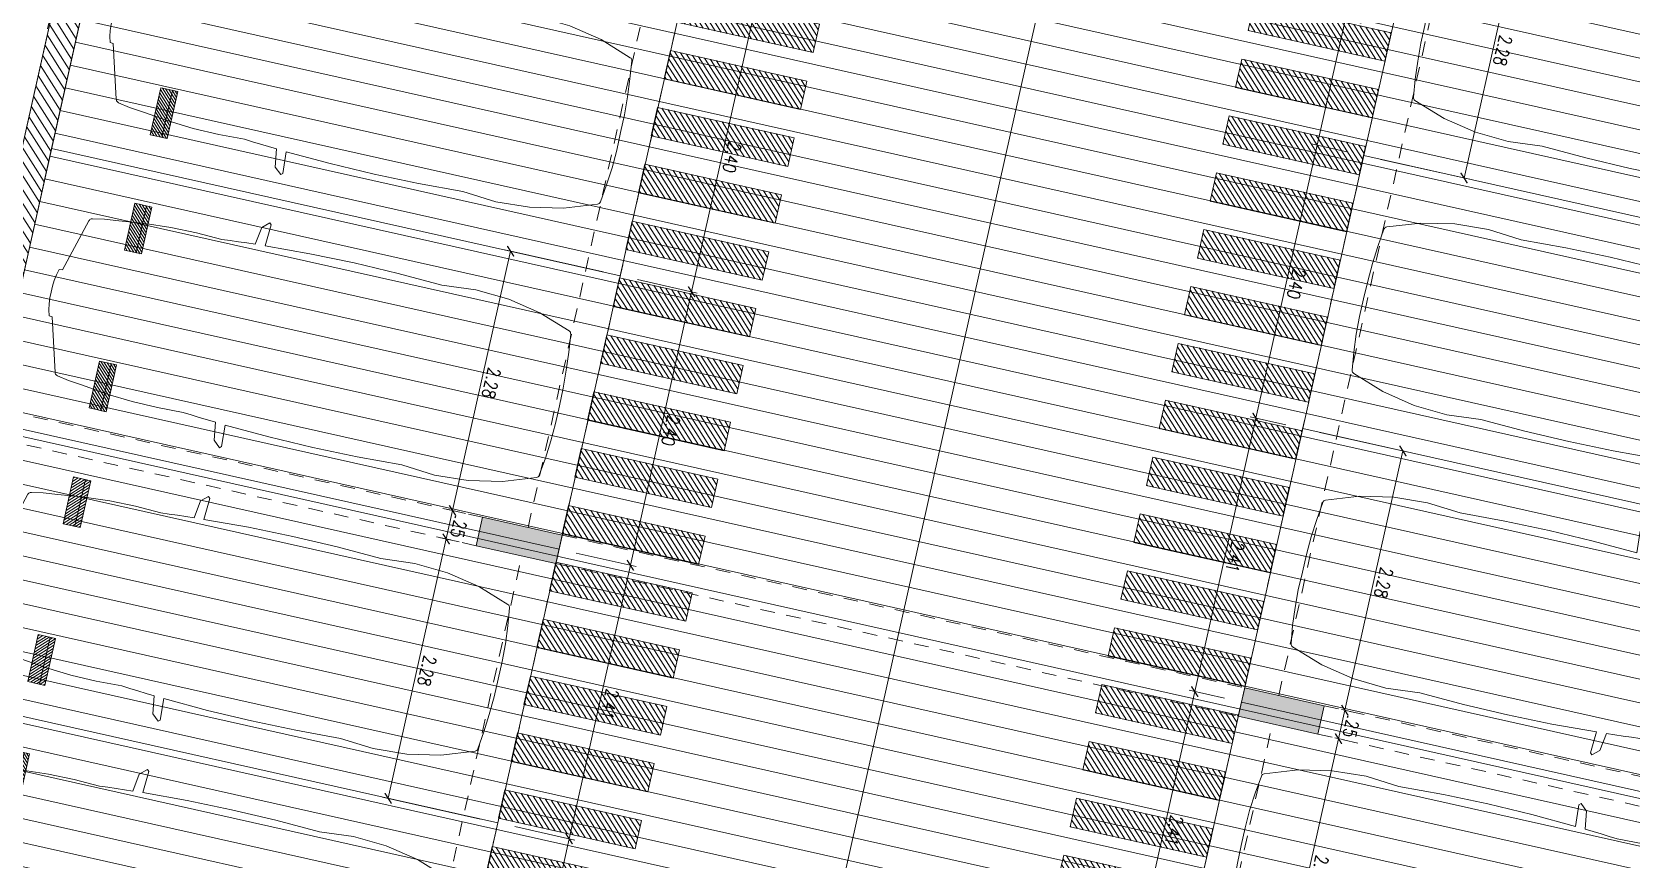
# Model space of a CAD drawing. Header units: millimetres. Extents: x 2471 to 2909, y 1327 to 1568.
# Drawn here: x 2604.13 to 2617.85, y 1494.86 to 1501.96 of the extents above; entities that cross this region are included whole.
import ezdxf
from ezdxf.xclip import XClip

# ---------------------------------------------------------------- set-up
doc = ezdxf.new("R2010")
doc.units = ezdxf.units.MM
doc.header["$XCLIPFRAME"] = 2
doc.set_wipeout_variables(frame=1)
doc.linetypes.add('ACAD_ISO07W100', pattern=[3, 0, -3])
doc.linetypes.add('HIDDEN2', pattern=[0.1875, 0.125, -0.0625])
doc.layers.get('0').update_dxf_attribs({"color": 251, "lineweight": 9})
doc.layers.get('DEFPOINTS').update_dxf_attribs({"color": 251, "lineweight": 9})
for name, color, linetype, lineweight in [('A-EST PLACAS', 251, 'Continuous', 13), ('A-ESTRUCTURA-HATCH', 251, 'Continuous', 13), ('A-ESTRUCTURA-MUROS', 251, 'Continuous', 13), ('A-ESTRUCTURA-VIGAS', 251, 'HIDDEN2', 13), ('A-HATCH', 251, 'Continuous', 13), ('A-LINEAS', 251, 'Continuous', 13), ('A-MOBILIARIO', 251, 'Continuous', 13), ('A-MUROS', 251, 'Continuous', 13), ('CIRCULACION PEATONAL', 251, 'Continuous', 13), ('Cotas', 251, 'Continuous', 13)]:
    doc.layers.add(name, color=color, linetype=linetype, lineweight=lineweight)
doc.styles.add('ROMANS', font='romans.shx', dxfattribs={"width": 0.8})
doc.dimstyles.new('COTA-75-I', dxfattribs={"dimtxt": 0.11, "dimasz": 0.075, "dimexe": 0.05, "dimexo": 0.15, "dimgap": 0.03, "dimtad": 1, "dimzin": 4, "dimdsep": 46, "dimtxsty": 'ROMANS', "dimblk": 'ARCHTICK', "dimcen": 0.09, "dimclrd": 7, "dimclre": 7, "dimclrt": 2, "dimadec": 0, "dimazin": 0, "dimtfac": 1.2, "dimtix": 1, "dimtmove": 2, "dimatfit": 3, "dimfxl": 0.05, "dimtolj": 1, "dimtzin": 4, "dimarcsym": 0})
pattern_1 = [(135, (197.28794, 7.665617), (-0.0141421356, -0.0141421356), [])]
pattern_2 = [(135, (197.29044, 7.665617), (-0.0141421356, -0.0141421356), [])]

# ---------------------------------------------------------------- blocks, each defined once
blk = doc.blocks.new('EST P2')
at = {"layer": 'A-ESTRUCTURA-HATCH'}
h = blk.add_hatch(dxfattribs=at)
h.set_pattern_fill('ANSI31', color=256, scale=0.02)
h.set_pattern_definition([(45, (-226392.07709, -8188163.05961), (-0.04490128060535, 0.04490128060535), [])])
h.paths.add_polyline_path([(-3.61, 5.05), (-3.61, 4.85), (-44.785, 4.85), (-44.785, -0.15), (-46.99, -0.15), (-46.99, -11.15), (-3.61, -11.15), (-3.61, -11.4), (-47.24, -11.4), (-47.24, 0.15), (-45.035, 0.15), (-45.035, 5.05)])
h.paths.add_polyline_path([(5.876, 4.85), (5.876, 5.05), (35.53, 5.05), (35.53, 4.85)])
h.paths.add_polyline_path([(35.58, -11.15), (71.88, -11.15), (71.88, -11.4), (35.58, -11.4)])
h.paths.add_polyline_path([(-3.56, -11.15), (35.53, -11.15), (35.53, -11.4), (-3.56, -11.4)])
edge = h.paths.add_edge_path()
edge.add_arc((63.301, -0.15), 9.7, 360, 540)
edge.add_line((53.601, -0.15), (53.801, -0.15))
edge.add_arc((63.301, -0.15), 9.5, 0, 180, ccw=False)
edge.add_line((72.801, -0.15), (73.001, -0.15))
h.paths.add_polyline_path([(47.915, 5.05), (35.58, 5.05), (35.58, 4.85), (47.915, 4.85)])
edge = h.paths.add_edge_path()
edge.add_arc((63.301, -0.15), 3.3, 0.0011, 49.9945)
edge.add_line((65.422, 2.378), (65.422, -0.15))
edge.add_line((65.422, -0.15), (65.272, -0.15))
edge.add_line((65.272, -0.15), (65.272, 2.496))
edge.add_arc((63.301, -0.15), 3.3, 53.3155, 179.9999)
edge.add_line((60.001, -0.15), (59.801, -0.15))
edge.add_arc((63.301, -0.15), 3.5, 0.001, 179.9999, ccw=False)
edge.add_line((66.801, -0.15), (66.601, -0.15))
edge.add_line((66.601, -0.15), (66.601, -0.15))
h.paths.add_polyline_path([(51.865, 4.85), (53.376, 4.85), (53.376, 5.05), (51.865, 5.05)])
h = blk.add_hatch(color=256, dxfattribs=at)
h.dxf.hatch_style = 1
h.paths.add_polyline_path([(1.925, -0.151), (-0.175, -0.151), (-0.175, 4.85), (-3.56, 4.85), (-3.56, 5.05), (3.775, 5.05), (3.775, 3.2), (3.625, 3.2), (3.625, 4.85), (-0.025, 4.85), (-0.025, 2.2), (3.775, 2.2), (3.775, 2.05), (-0.025, 2.05), (-0.025, 0), (1.925, 0)])
h.paths.add_polyline_path([(51.865, 5.05), (47.915, 5.05), (47.915, -0.15), (50.25, -0.15), (50.25, 0), (48.065, 0), (48.065, 2.05), (50.015, 2.05), (50.015, 2.2), (48.065, 2.2), (48.065, 4.85), (51.715, 4.85), (51.715, 1.9), (51.865, 1.9)])
h.paths.add_polyline_path([(71.63, -6.15), (71.88, -6.15), (71.88, -6.85), (71.63, -6.85)])
h.paths.add_polyline_path([(64.42, -6.15), (64.67, -6.15), (64.67, -6.85), (64.42, -6.85)])
h.paths.add_polyline_path([(57.21, -6.15), (57.46, -6.15), (57.46, -6.85), (57.21, -6.85)])
h.paths.add_polyline_path([(50, -6.15), (50.25, -6.15), (50.25, -6.85), (50, -6.85)])
h.paths.add_polyline_path([(42.79, -6.15), (43.04, -6.15), (43.04, -6.85), (42.79, -6.85)])
h.paths.add_polyline_path([(42.79, 0.55), (43.04, 0.55), (43.04, -0.15), (42.79, -0.15)])
h.paths.add_polyline_path([(35.58, -6.15), (35.83, -6.15), (35.83, -6.85), (35.58, -6.85)])
h.paths.add_polyline_path([(35.58, 0.55), (35.83, 0.55), (35.83, -0.15), (35.58, -0.15)])
h.paths.add_polyline_path([(35.28, -6.15), (35.53, -6.15), (35.53, -6.85), (35.28, -6.85)])
h.paths.add_polyline_path([(35.28, 0.55), (35.53, 0.55), (35.53, -0.15), (35.28, -0.15)])
h.paths.add_polyline_path([(30.28, -6.15), (30.53, -6.15), (30.53, -6.85), (30.28, -6.85)])
h.paths.add_polyline_path([(30.28, 0.55), (30.53, 0.55), (30.53, -0.15), (30.28, -0.15)])
h.paths.add_polyline_path([(23.07, -6.15), (23.32, -6.15), (23.32, -6.85), (23.07, -6.85)])
h.paths.add_polyline_path([(23.07, 0.55), (23.32, 0.55), (23.32, -0.15), (23.07, -0.15)])
h.paths.add_polyline_path([(18.07, -6.15), (18.32, -6.15), (18.32, -6.85), (18.07, -6.85)])
h.paths.add_polyline_path([(18.07, 0.55), (18.32, 0.55), (18.32, -0.15), (18.07, -0.15)])
h.paths.add_polyline_path([(10.86, -6.15), (11.11, -6.15), (11.11, -6.85), (10.86, -6.85)])
h.paths.add_polyline_path([(10.86, 0.55), (11.11, 0.55), (11.11, -0.15), (10.86, -0.15)])
h.paths.add_polyline_path([(3.65, -6.15), (3.9, -6.15), (3.9, -6.85), (3.65, -6.85)])
h.paths.add_polyline_path([(3.626, 0.55), (3.9, 0.55), (3.9, -0.15), (3.626, -0.15)])
h.paths.add_polyline_path([(-3.56, -6.15), (-3.31, -6.15), (-3.31, -6.85), (-3.56, -6.85)])
h.paths.add_polyline_path([(-3.56, 0.55), (-3.31, 0.55), (-3.31, -0.15), (-3.56, -0.15)])
h.paths.add_polyline_path([(-3.86, -6.15), (-3.61, -6.15), (-3.61, -6.85), (-3.86, -6.85)])
h.paths.add_polyline_path([(-3.86, 0.55), (-3.61, 0.55), (-3.61, -0.15), (-3.86, -0.15)])
h.paths.add_polyline_path([(-11.07, -6.15), (-10.82, -6.15), (-10.82, -6.85), (-11.07, -6.85)])
h.paths.add_polyline_path([(-11.07, 0.55), (-10.82, 0.55), (-10.82, -0.15), (-11.07, -0.15)])
h.paths.add_polyline_path([(-18.28, -6.15), (-18.03, -6.15), (-18.03, -6.85), (-18.28, -6.85)])
h.paths.add_polyline_path([(-18.28, 0.55), (-18.03, 0.55), (-18.03, -0.15), (-18.28, -0.15)])
h.paths.add_polyline_path([(-25.49, -6.15), (-25.24, -6.15), (-25.24, -6.85), (-25.49, -6.85)])
h.paths.add_polyline_path([(-25.49, 0.55), (-25.24, 0.55), (-25.24, -0.15), (-25.49, -0.15)])
h.paths.add_polyline_path([(-32.7, -6.15), (-32.45, -6.15), (-32.45, -6.85), (-32.7, -6.85)])
h.paths.add_polyline_path([(-32.7, 0.55), (-32.45, 0.55), (-32.45, -0.15), (-32.7, -0.15)])
h.paths.add_polyline_path([(-39.91, -6.15), (-39.66, -6.15), (-39.66, -6.85), (-39.91, -6.85)])
h.paths.add_polyline_path([(-39.91, 0.55), (-39.66, 0.55), (-39.66, -0.15), (-39.91, -0.15)])
at = {"layer": 'A-EST PLACAS'}
for points in [[(-25.49, 0.55), (-25.24, 0.55), (-25.24, -0.15), (-25.49, -0.15)], [(-25.49, -6.15), (-25.24, -6.15), (-25.24, -6.85), (-25.49, -6.85)]]:
    blk.add_lwpolyline(points, close=True, dxfattribs=at)
at = {"layer": 'A-ESTRUCTURA-MUROS'}
blk.add_lwpolyline([(-3.61, 5.05), (-3.61, 4.85), (-44.785, 4.85), (-44.785, -0.15), (-46.99, -0.15), (-46.99, -11.15), (-3.61, -11.15), (-3.61, -11.4), (-47.24, -11.4), (-47.24, 0.15), (-45.035, 0.15), (-45.035, 5.05)], close=True, dxfattribs=at)
at = {"layer": 'A-ESTRUCTURA-VIGAS'}
for points in [[(-25.49, 0.55), (-25.49, 4.85)], [(-25.24, 0.55), (-25.24, 4.85)], [(-25.49, 0.15), (-32.45, 0.15)], [(-18.28, 0.15), (-25.24, 0.15)], [(-25.49, -0.15), (-32.45, -0.15)], [(-25.49, -6.15), (-25.49, -0.15)], [(-25.24, -6.15), (-25.24, -0.15)], [(-18.28, -0.15), (-25.24, -0.15)], [(-25.49, -6.15), (-32.45, -6.15)], [(-18.28, -6.15), (-25.24, -6.15)], [(-25.49, -6.45), (-32.45, -6.45)], [(-18.28, -6.45), (-25.24, -6.45)], [(-25.49, -6.85), (-25.49, -11.15)], [(-25.24, -6.85), (-25.24, -11.15)]]:
    blk.add_lwpolyline(points, dxfattribs=at)
blk = doc.blocks.new('*U835')
at = {"layer": 'CIRCULACION PEATONAL'}
h = blk.add_hatch(dxfattribs=at)
h.set_pattern_fill('ANSI31', color=256, scale=0.3)
h.set_pattern_definition([(45, (92.750368, 0), (-0.0265165, 0.0265165), [])])
h.paths.add_polyline_path([(93.047, 0.228), (92.797, 0.228), (92.797, -0.972), (93.047, -0.972)])
h = blk.add_hatch(dxfattribs=at)
h.set_pattern_fill('ANSI31', color=256, scale=0.3)
h.set_pattern_definition([(45, (93.250368, 0), (-0.0265165, 0.0265165), [])])
h.paths.add_polyline_path([(93.547, 0.228), (93.297, 0.228), (93.297, -0.972), (93.547, -0.972)])
h = blk.add_hatch(dxfattribs=at)
h.set_pattern_fill('ANSI31', color=256, scale=0.3)
h.set_pattern_definition([(45, (93.750368, 0), (-0.0265165, 0.0265165), [])])
h.paths.add_polyline_path([(94.047, 0.228), (93.797, 0.228), (93.797, -0.972), (94.047, -0.972)])
h = blk.add_hatch(dxfattribs=at)
h.set_pattern_fill('ANSI31', color=256, scale=0.3)
h.set_pattern_definition([(45, (94.250368, 0), (-0.0265165, 0.0265165), [])])
h.paths.add_polyline_path([(94.547, 0.228), (94.297, 0.228), (94.297, -0.972), (94.547, -0.972)])
h = blk.add_hatch(dxfattribs=at)
h.set_pattern_fill('ANSI31', color=256, scale=0.3)
h.set_pattern_definition([(45, (94.750368, 0), (-0.0265165, 0.0265165), [])])
h.paths.add_polyline_path([(95.047, 0.228), (94.797, 0.228), (94.797, -0.972), (95.047, -0.972)])
h = blk.add_hatch(dxfattribs=at)
h.set_pattern_fill('ANSI31', color=256, scale=0.3)
h.set_pattern_definition([(45, (95.250368, 0), (-0.0265165, 0.0265165), [])])
h.paths.add_polyline_path([(95.547, 0.228), (95.297, 0.228), (95.297, -0.972), (95.547, -0.972)])
h = blk.add_hatch(dxfattribs=at)
h.set_pattern_fill('ANSI31', color=256, scale=0.3)
h.set_pattern_definition([(45, (95.750368, 0), (-0.0265165, 0.0265165), [])])
h.paths.add_polyline_path([(96.047, 0.228), (95.797, 0.228), (95.797, -0.972), (96.047, -0.972)])
h = blk.add_hatch(dxfattribs=at)
h.set_pattern_fill('ANSI31', color=256, scale=0.3)
h.set_pattern_definition([(45, (96.250368, 0), (-0.0265165, 0.0265165), [])])
h.paths.add_polyline_path([(96.547, 0.228), (96.297, 0.228), (96.297, -0.972), (96.547, -0.972)])
h = blk.add_hatch(dxfattribs=at)
h.set_pattern_fill('ANSI31', color=256, scale=0.3)
h.set_pattern_definition([(45, (96.750368, 0), (-0.0265165, 0.0265165), [])])
h.paths.add_polyline_path([(97.047, 0.228), (96.797, 0.228), (96.797, -0.972), (97.047, -0.972)])
h = blk.add_hatch(dxfattribs=at)
h.set_pattern_fill('ANSI31', color=256, scale=0.3)
h.set_pattern_definition([(45, (97.250368, 0), (-0.0265165, 0.0265165), [])])
h.paths.add_polyline_path([(97.547, 0.228), (97.297, 0.228), (97.297, -0.972), (97.547, -0.972)])
h = blk.add_hatch(dxfattribs=at)
h.set_pattern_fill('ANSI31', color=256, scale=0.3)
h.set_pattern_definition([(45, (97.750368, 0), (-0.0265165, 0.0265165), [])])
h.paths.add_polyline_path([(98.047, 0.228), (97.797, 0.228), (97.797, -0.972), (98.047, -0.972)])
h = blk.add_hatch(dxfattribs=at)
h.set_pattern_fill('ANSI31', color=256, scale=0.3)
h.set_pattern_definition([(45, (98.250368, 0), (-0.0265165, 0.0265165), [])])
h.paths.add_polyline_path([(98.547, 0.228), (98.297, 0.228), (98.297, -0.972), (98.547, -0.972)])
h = blk.add_hatch(dxfattribs=at)
h.set_pattern_fill('ANSI31', color=256, scale=0.3)
h.set_pattern_definition([(45, (98.750368, 0), (-0.0265165, 0.0265165), [])])
h.paths.add_polyline_path([(99.047, 0.228), (98.797, 0.228), (98.797, -0.972), (99.047, -0.972)])
h = blk.add_hatch(dxfattribs=at)
h.set_pattern_fill('ANSI31', color=256, scale=0.3)
h.set_pattern_definition([(45, (99.250368, 0), (-0.0265165, 0.0265165), [])])
h.paths.add_polyline_path([(99.547, 0.228), (99.297, 0.228), (99.297, -0.972), (99.547, -0.972)])
h = blk.add_hatch(dxfattribs=at)
h.set_pattern_fill('ANSI31', color=256, scale=0.3)
h.set_pattern_definition([(45, (99.750368, 0), (-0.0265165, 0.0265165), [])])
h.paths.add_polyline_path([(100.047, 0.228), (99.797, 0.228), (99.797, -0.972), (100.047, -0.972)])
h = blk.add_hatch(dxfattribs=at)
h.set_pattern_fill('ANSI31', color=256, scale=0.3)
h.set_pattern_definition([(45, (100.250368, 0), (-0.0265165, 0.0265165), [])])
h.paths.add_polyline_path([(100.547, 0.228), (100.297, 0.228), (100.297, -0.972), (100.547, -0.972)])
for points in [[(92.797, -0.972), (93.047, -0.972), (93.047, 0.228), (92.797, 0.228)], [(93.297, -0.972), (93.547, -0.972), (93.547, 0.228), (93.297, 0.228)], [(93.797, -0.972), (94.047, -0.972), (94.047, 0.228), (93.797, 0.228)], [(94.297, -0.972), (94.547, -0.972), (94.547, 0.228), (94.297, 0.228)], [(94.797, -0.972), (95.047, -0.972), (95.047, 0.228), (94.797, 0.228)], [(95.297, -0.972), (95.547, -0.972), (95.547, 0.228), (95.297, 0.228)], [(95.797, -0.972), (96.047, -0.972), (96.047, 0.228), (95.797, 0.228)], [(96.297, -0.972), (96.547, -0.972), (96.547, 0.228), (96.297, 0.228)], [(96.797, -0.972), (97.047, -0.972), (97.047, 0.228), (96.797, 0.228)], [(97.297, -0.972), (97.547, -0.972), (97.547, 0.228), (97.297, 0.228)], [(97.797, -0.972), (98.047, -0.972), (98.047, 0.228), (97.797, 0.228)], [(98.297, -0.972), (98.547, -0.972), (98.547, 0.228), (98.297, 0.228)], [(98.797, -0.972), (99.047, -0.972), (99.047, 0.228), (98.797, 0.228)], [(99.297, -0.972), (99.547, -0.972), (99.547, 0.228), (99.297, 0.228)], [(99.797, -0.972), (100.047, -0.972), (100.047, 0.228), (99.797, 0.228)], [(100.297, -0.972), (100.547, -0.972), (100.547, 0.228), (100.297, 0.228)]]:
    blk.add_lwpolyline(points, close=True, dxfattribs=at)
blk = doc.blocks.new('*U264')
at = {"layer": 'CIRCULACION PEATONAL'}
h = blk.add_hatch(dxfattribs=at)
h.set_pattern_fill('ANSI31', color=256, scale=0.3)
h.set_pattern_definition([(45, (84.750368, 0), (-0.0265165, 0.0265165), [])])
h.paths.add_polyline_path([(85.047, 0.228), (84.797, 0.228), (84.797, -0.972), (85.047, -0.972)])
h = blk.add_hatch(dxfattribs=at)
h.set_pattern_fill('ANSI31', color=256, scale=0.3)
h.set_pattern_definition([(45, (85.250368, 0), (-0.0265165, 0.0265165), [])])
h.paths.add_polyline_path([(85.547, 0.228), (85.297, 0.228), (85.297, -0.972), (85.547, -0.972)])
h = blk.add_hatch(dxfattribs=at)
h.set_pattern_fill('ANSI31', color=256, scale=0.3)
h.set_pattern_definition([(45, (85.750368, 0), (-0.0265165, 0.0265165), [])])
h.paths.add_polyline_path([(86.047, 0.228), (85.797, 0.228), (85.797, -0.972), (86.047, -0.972)])
h = blk.add_hatch(dxfattribs=at)
h.set_pattern_fill('ANSI31', color=256, scale=0.3)
h.set_pattern_definition([(45, (86.250368, 0), (-0.0265165, 0.0265165), [])])
h.paths.add_polyline_path([(86.547, 0.228), (86.297, 0.228), (86.297, -0.972), (86.547, -0.972)])
h = blk.add_hatch(dxfattribs=at)
h.set_pattern_fill('ANSI31', color=256, scale=0.3)
h.set_pattern_definition([(45, (86.750368, 0), (-0.0265165, 0.0265165), [])])
h.paths.add_polyline_path([(87.047, 0.228), (86.797, 0.228), (86.797, -0.972), (87.047, -0.972)])
h = blk.add_hatch(dxfattribs=at)
h.set_pattern_fill('ANSI31', color=256, scale=0.3)
h.set_pattern_definition([(45, (87.250368, 0), (-0.0265165, 0.0265165), [])])
h.paths.add_polyline_path([(87.547, 0.228), (87.297, 0.228), (87.297, -0.972), (87.547, -0.972)])
h = blk.add_hatch(dxfattribs=at)
h.set_pattern_fill('ANSI31', color=256, scale=0.3)
h.set_pattern_definition([(45, (87.750368, 0), (-0.0265165, 0.0265165), [])])
h.paths.add_polyline_path([(88.047, 0.228), (87.797, 0.228), (87.797, -0.972), (88.047, -0.972)])
h = blk.add_hatch(dxfattribs=at)
h.set_pattern_fill('ANSI31', color=256, scale=0.3)
h.set_pattern_definition([(45, (88.250368, 0), (-0.0265165, 0.0265165), [])])
h.paths.add_polyline_path([(88.547, 0.228), (88.297, 0.228), (88.297, -0.972), (88.547, -0.972)])
h = blk.add_hatch(dxfattribs=at)
h.set_pattern_fill('ANSI31', color=256, scale=0.3)
h.set_pattern_definition([(45, (88.750368, 0), (-0.0265165, 0.0265165), [])])
h.paths.add_polyline_path([(89.047, 0.228), (88.797, 0.228), (88.797, -0.972), (89.047, -0.972)])
h = blk.add_hatch(dxfattribs=at)
h.set_pattern_fill('ANSI31', color=256, scale=0.3)
h.set_pattern_definition([(45, (89.250368, 0), (-0.0265165, 0.0265165), [])])
h.paths.add_polyline_path([(89.547, 0.228), (89.297, 0.228), (89.297, -0.972), (89.547, -0.972)])
h = blk.add_hatch(dxfattribs=at)
h.set_pattern_fill('ANSI31', color=256, scale=0.3)
h.set_pattern_definition([(45, (89.750368, 0), (-0.0265165, 0.0265165), [])])
h.paths.add_polyline_path([(90.047, 0.228), (89.797, 0.228), (89.797, -0.972), (90.047, -0.972)])
h = blk.add_hatch(dxfattribs=at)
h.set_pattern_fill('ANSI31', color=256, scale=0.3)
h.set_pattern_definition([(45, (90.250368, 0), (-0.0265165, 0.0265165), [])])
h.paths.add_polyline_path([(90.547, 0.228), (90.297, 0.228), (90.297, -0.972), (90.547, -0.972)])
h = blk.add_hatch(dxfattribs=at)
h.set_pattern_fill('ANSI31', color=256, scale=0.3)
h.set_pattern_definition([(45, (90.750368, 0), (-0.0265165, 0.0265165), [])])
h.paths.add_polyline_path([(91.047, 0.228), (90.797, 0.228), (90.797, -0.972), (91.047, -0.972)])
h = blk.add_hatch(dxfattribs=at)
h.set_pattern_fill('ANSI31', color=256, scale=0.3)
h.set_pattern_definition([(45, (91.250368, 0), (-0.0265165, 0.0265165), [])])
h.paths.add_polyline_path([(91.547, 0.228), (91.297, 0.228), (91.297, -0.972), (91.547, -0.972)])
h = blk.add_hatch(dxfattribs=at)
h.set_pattern_fill('ANSI31', color=256, scale=0.3)
h.set_pattern_definition([(45, (91.750368, 0), (-0.0265165, 0.0265165), [])])
h.paths.add_polyline_path([(92.047, 0.228), (91.797, 0.228), (91.797, -0.972), (92.047, -0.972)])
h = blk.add_hatch(dxfattribs=at)
h.set_pattern_fill('ANSI31', color=256, scale=0.3)
h.set_pattern_definition([(45, (92.250368, 0), (-0.0265165, 0.0265165), [])])
h.paths.add_polyline_path([(92.547, 0.228), (92.297, 0.228), (92.297, -0.972), (92.547, -0.972)])
for points in [[(84.797, -0.972), (85.047, -0.972), (85.047, 0.228), (84.797, 0.228)], [(85.297, -0.972), (85.547, -0.972), (85.547, 0.228), (85.297, 0.228)], [(85.797, -0.972), (86.047, -0.972), (86.047, 0.228), (85.797, 0.228)], [(86.297, -0.972), (86.547, -0.972), (86.547, 0.228), (86.297, 0.228)], [(86.797, -0.972), (87.047, -0.972), (87.047, 0.228), (86.797, 0.228)], [(87.297, -0.972), (87.547, -0.972), (87.547, 0.228), (87.297, 0.228)], [(87.797, -0.972), (88.047, -0.972), (88.047, 0.228), (87.797, 0.228)], [(88.297, -0.972), (88.547, -0.972), (88.547, 0.228), (88.297, 0.228)], [(88.797, -0.972), (89.047, -0.972), (89.047, 0.228), (88.797, 0.228)], [(89.297, -0.972), (89.547, -0.972), (89.547, 0.228), (89.297, 0.228)], [(89.797, -0.972), (90.047, -0.972), (90.047, 0.228), (89.797, 0.228)], [(90.297, -0.972), (90.547, -0.972), (90.547, 0.228), (90.297, 0.228)], [(90.797, -0.972), (91.047, -0.972), (91.047, 0.228), (90.797, 0.228)], [(91.297, -0.972), (91.547, -0.972), (91.547, 0.228), (91.297, 0.228)], [(91.797, -0.972), (92.047, -0.972), (92.047, 0.228), (91.797, 0.228)], [(92.297, -0.972), (92.547, -0.972), (92.547, 0.228), (92.297, 0.228)]]:
    blk.add_lwpolyline(points, close=True, dxfattribs=at)
blk = doc.blocks.new('*U846')
at = {"ltscale": 0.5}
h = blk.add_hatch(dxfattribs=at)
h.set_pattern_fill('_USER', color=41, scale=0.02, angle=135, style=0, pattern_type=0)
h.set_pattern_definition(pattern_1)
h.paths.add_polyline_path([(0.3, 4.05), (0.713, 4.05), (0.713, 4.2), (0.3, 4.2)])
edge = h.paths.add_edge_path(flags=17)
edge.add_line((0.3, 4.097), (0.713, 4.097))
h = blk.add_hatch(dxfattribs=at)
h.set_pattern_fill('_USER', color=41, scale=0.02, angle=135, style=0, pattern_type=0)
h.set_pattern_definition(pattern_1)
h.paths.add_polyline_path([(2.1, 4.05), (1.687, 4.05), (1.687, 4.2), (2.1, 4.2)])
edge = h.paths.add_edge_path(flags=17)
edge.add_line((2.1, 4.097), (1.687, 4.097))
at = {"color": 7, "ltscale": 0.5}
for p, q in [((0.3, 4.097), (0.713, 4.097)), ((2.1, 4.097), (1.687, 4.097))]:
    blk.add_line(p, q, dxfattribs=at)
at = {"ltscale": 0.5}
blk.add_lwpolyline([(0, 0), (2.4, 0), (2.4, 5), (0, 5)], close=True, dxfattribs=at)
at = {"color": 7, "ltscale": 0.5}
blk.add_lwpolyline([(1.988, 3.029), (2.175, 3.018), (2.189, 3.033), (2.136, 3.092), (1.982, 3.115, 0.005253), (1.961, 3.403, 0.053235), (1.923, 4.298), (1.91, 4.424), (1.891, 4.525), (1.886, 4.535, 0.218656), (1.867, 4.551), (1.406, 4.68), (1.402, 4.708, 0.091554), (1.2, 4.734, 0.09162), (0.998, 4.709), (0.994, 4.682), (0.533, 4.552, 0.218656), (0.514, 4.536), (0.509, 4.527), (0.49, 4.425), (0.477, 4.3, 0.053235), (0.439, 3.404, 0.005253), (0.418, 3.116), (0.264, 3.093), (0.211, 3.034), (0.225, 3.019), (0.412, 3.03, 0.028265), (0.41, 1.476, 0.139924), (0.555, 0.325, 0.272148), (0.579, 0.306, 0.035353), (1.2, 0.266, 0.045639), (1.819, 0.305, 0.272148), (1.843, 0.324, 0.139889), (1.99, 1.475, 0.028265)], format="xyb", close=True, dxfattribs=at)
for points in [[(0.3, 4.2), (0.3, 4.05), (0.713, 4.05), (0.713, 4.2)], [(1.687, 4.2), (1.687, 4.05), (2.1, 4.05), (2.1, 4.2)]]:
    blk.add_lwpolyline(points, close=True, dxfattribs=at)
blk = doc.blocks.new('*U847')
at = {"ltscale": 0.5}
h = blk.add_hatch(dxfattribs=at)
h.set_pattern_fill('_USER', color=41, scale=0.02, angle=135, style=0, pattern_type=0)
h.set_pattern_definition(pattern_2)
h.paths.add_polyline_path([(0.302, 4.05), (0.715, 4.05), (0.715, 4.2), (0.302, 4.2)])
edge = h.paths.add_edge_path(flags=17)
edge.add_line((0.302, 4.097), (0.715, 4.097))
h = blk.add_hatch(dxfattribs=at)
h.set_pattern_fill('_USER', color=41, scale=0.02, angle=135, style=0, pattern_type=0)
h.set_pattern_definition(pattern_2)
h.paths.add_polyline_path([(2.102, 4.05), (1.69, 4.05), (1.69, 4.2), (2.102, 4.2)])
edge = h.paths.add_edge_path(flags=17)
edge.add_line((2.102, 4.097), (1.69, 4.097))
at = {"color": 7, "ltscale": 0.5}
for p, q in [((0.302, 4.097), (0.715, 4.097)), ((2.102, 4.097), (1.69, 4.097))]:
    blk.add_line(p, q, dxfattribs=at)
at = {"ltscale": 0.5}
blk.add_lwpolyline([(0, 0), (2.405, 0), (2.405, 5), (0, 5)], close=True, dxfattribs=at)
at = {"color": 7, "ltscale": 0.5}
blk.add_lwpolyline([(1.99, 3.029), (2.177, 3.018), (2.191, 3.033), (2.138, 3.092), (1.985, 3.115, 0.005253), (1.963, 3.403, 0.053235), (1.925, 4.298), (1.912, 4.424), (1.893, 4.525), (1.889, 4.535, 0.218656), (1.87, 4.551), (1.408, 4.68), (1.405, 4.708, 0.091554), (1.203, 4.734, 0.09162), (1, 4.709), (0.997, 4.682), (0.535, 4.552, 0.218656), (0.516, 4.536), (0.512, 4.527), (0.493, 4.425), (0.48, 4.3, 0.053235), (0.442, 3.404, 0.005253), (0.42, 3.116), (0.267, 3.093), (0.214, 3.034), (0.228, 3.019), (0.415, 3.03, 0.028265), (0.412, 1.476, 0.139924), (0.557, 0.325, 0.272148), (0.581, 0.306, 0.035353), (1.203, 0.266, 0.045639), (1.822, 0.305, 0.272148), (1.846, 0.324, 0.139889), (1.993, 1.475, 0.028265)], format="xyb", close=True, dxfattribs=at)
for points in [[(0.302, 4.2), (0.302, 4.05), (0.715, 4.05), (0.715, 4.2)], [(1.69, 4.2), (1.69, 4.05), (2.102, 4.05), (2.102, 4.2)]]:
    blk.add_lwpolyline(points, close=True, dxfattribs=at)
blk = doc.blocks.new('_ArchTick')
at = {"color": 0, "linetype": 'ByBlock', "const_width": 0.15}
blk.add_lwpolyline([(-0.5, -0.5), (0.5, 0.5)], dxfattribs=at)
blk = doc.blocks.new('*D418')
at = {"layer": 'Cotas', "color": 7, "lineweight": -2, "transparency": 16777216}
for p, q in [((4.126, 7.631), (4.126, 8.159)), ((6.526, 8.109), (4.126, 8.109)), ((6.526, 7.632), (6.526, 8.159))]:
    blk.add_line(p, q, dxfattribs=at)
at = {"layer": 'DEFPOINTS', "color": 0, "transparency": 16777216}
for p in [(4.126, 8.109), (4.126, 7.481), (6.526, 7.482)]:
    blk.add_point(p, dxfattribs=at)
at = {"layer": 'Cotas', "color": 7, "lineweight": -2, "transparency": 16777216, "xscale": 0.075, "yscale": 0.075, "zscale": 0.075, "rotation": 180}
blk.add_blockref('_ArchTick', (4.126, 8.109), dxfattribs=at)
at = {"layer": 'Cotas', "color": 7, "lineweight": -2, "transparency": 16777216, "xscale": 0.075, "yscale": 0.075, "zscale": 0.075}
blk.add_blockref('_ArchTick', (6.526, 8.109), dxfattribs=at)
at = {"layer": 'Cotas', "color": 2, "transparency": 16777216, "insert": (5.326, 8.194), "char_height": 0.11, "attachment_point": 5, "style": 'ROMANS'}
blk.add_mtext('\\A1;2.40', dxfattribs=at)
blk = doc.blocks.new('*D419')
at = {"layer": 'Cotas', "color": 7, "lineweight": -2, "transparency": 16777216}
for p, q in [((1.721, 7.632), (1.721, 8.159)), ((4.126, 8.109), (1.721, 8.109)), ((4.126, 7.631), (4.126, 8.159))]:
    blk.add_line(p, q, dxfattribs=at)
at = {"layer": 'DEFPOINTS', "color": 0, "transparency": 16777216}
for p in [(1.721, 8.109), (1.721, 7.482), (4.126, 7.481)]:
    blk.add_point(p, dxfattribs=at)
at = {"layer": 'Cotas', "color": 7, "lineweight": -2, "transparency": 16777216, "xscale": 0.075, "yscale": 0.075, "zscale": 0.075, "rotation": 180}
blk.add_blockref('_ArchTick', (1.721, 8.109), dxfattribs=at)
at = {"layer": 'Cotas', "color": 7, "lineweight": -2, "transparency": 16777216, "xscale": 0.075, "yscale": 0.075, "zscale": 0.075}
blk.add_blockref('_ArchTick', (4.126, 8.109), dxfattribs=at)
at = {"layer": 'Cotas', "color": 2, "transparency": 16777216, "insert": (2.923, 8.194), "char_height": 0.11, "attachment_point": 5, "style": 'ROMANS'}
blk.add_mtext('\\A1;2.41', dxfattribs=at)
blk = doc.blocks.new('*D420')
at = {"layer": 'Cotas', "color": 7, "lineweight": -2, "transparency": 16777216}
for p, q in [((-0.684, 7.632), (-0.684, 8.159)), ((1.721, 8.109), (-0.684, 8.109)), ((1.721, 7.632), (1.721, 8.159))]:
    blk.add_line(p, q, dxfattribs=at)
at = {"layer": 'DEFPOINTS', "color": 0, "transparency": 16777216}
for p in [(-0.684, 8.109), (-0.684, 7.482), (1.721, 7.482)]:
    blk.add_point(p, dxfattribs=at)
at = {"layer": 'Cotas', "color": 7, "lineweight": -2, "transparency": 16777216, "xscale": 0.075, "yscale": 0.075, "zscale": 0.075, "rotation": 180}
blk.add_blockref('_ArchTick', (-0.684, 8.109), dxfattribs=at)
at = {"layer": 'Cotas', "color": 7, "lineweight": -2, "transparency": 16777216, "xscale": 0.075, "yscale": 0.075, "zscale": 0.075}
blk.add_blockref('_ArchTick', (1.721, 8.109), dxfattribs=at)
at = {"layer": 'Cotas', "color": 2, "transparency": 16777216, "insert": (0.518, 8.194), "char_height": 0.11, "attachment_point": 5, "style": 'ROMANS'}
blk.add_mtext('\\A1;2.40', dxfattribs=at)
blk = doc.blocks.new('*D421')
at = {"layer": 'Cotas', "color": 7, "lineweight": -2, "transparency": 16777216}
for p, q in [((-3.084, 7.632), (-3.084, 8.159)), ((-0.684, 8.109), (-3.084, 8.109)), ((-0.684, 7.632), (-0.684, 8.159))]:
    blk.add_line(p, q, dxfattribs=at)
at = {"layer": 'DEFPOINTS', "color": 0, "transparency": 16777216}
for p in [(-3.084, 8.109), (-3.084, 7.482), (-0.684, 7.482)]:
    blk.add_point(p, dxfattribs=at)
at = {"layer": 'Cotas', "color": 7, "lineweight": -2, "transparency": 16777216, "xscale": 0.075, "yscale": 0.075, "zscale": 0.075, "rotation": 180}
blk.add_blockref('_ArchTick', (-3.084, 8.109), dxfattribs=at)
at = {"layer": 'Cotas', "color": 7, "lineweight": -2, "transparency": 16777216, "xscale": 0.075, "yscale": 0.075, "zscale": 0.075}
blk.add_blockref('_ArchTick', (-0.684, 8.109), dxfattribs=at)
at = {"layer": 'Cotas', "color": 2, "transparency": 16777216, "insert": (-1.884, 8.194), "char_height": 0.11, "attachment_point": 5, "style": 'ROMANS'}
blk.add_mtext('\\A1;2.40', dxfattribs=at)
blk = doc.blocks.new('*D460')
at = {"layer": 'Cotas', "color": 7, "lineweight": -2, "transparency": 16777216}
for p, q in [((4.126, 7.331), (4.126, 6.468)), ((1.846, 6.632), (1.846, 6.468)), ((4.126, 6.518), (1.846, 6.518))]:
    blk.add_line(p, q, dxfattribs=at)
at = {"layer": 'DEFPOINTS', "color": 0, "transparency": 16777216}
for p in [(4.126, 7.481), (1.846, 6.782), (1.846, 6.518)]:
    blk.add_point(p, dxfattribs=at)
at = {"layer": 'Cotas', "color": 7, "lineweight": -2, "transparency": 16777216, "xscale": 0.075, "yscale": 0.075, "zscale": 0.075, "rotation": 180}
blk.add_blockref('_ArchTick', (1.846, 6.518), dxfattribs=at)
at = {"layer": 'Cotas', "color": 7, "lineweight": -2, "transparency": 16777216, "xscale": 0.075, "yscale": 0.075, "zscale": 0.075}
blk.add_blockref('_ArchTick', (4.126, 6.518), dxfattribs=at)
at = {"layer": 'Cotas', "color": 2, "transparency": 16777216, "insert": (2.986, 6.603), "char_height": 0.11, "attachment_point": 5, "style": 'ROMANS'}
blk.add_mtext('\\A1;2.28', dxfattribs=at)
blk = doc.blocks.new('*D461')
at = {"layer": 'Cotas', "color": 7, "lineweight": -2, "transparency": 16777216}
for p, q in [((1.596, 6.632), (1.596, 6.468)), ((1.846, 6.632), (1.846, 6.468)), ((1.846, 6.518), (1.596, 6.518))]:
    blk.add_line(p, q, dxfattribs=at)
at = {"layer": 'DEFPOINTS', "color": 0, "transparency": 16777216}
for p in [(1.596, 6.782), (1.846, 6.782), (1.596, 6.518)]:
    blk.add_point(p, dxfattribs=at)
at = {"layer": 'Cotas', "color": 7, "lineweight": -2, "transparency": 16777216, "xscale": 0.075, "yscale": 0.075, "zscale": 0.075, "rotation": 180}
blk.add_blockref('_ArchTick', (1.596, 6.518), dxfattribs=at)
at = {"layer": 'Cotas', "color": 7, "lineweight": -2, "transparency": 16777216, "xscale": 0.075, "yscale": 0.075, "zscale": 0.075}
blk.add_blockref('_ArchTick', (1.846, 6.518), dxfattribs=at)
at = {"layer": 'Cotas', "color": 2, "transparency": 16777216, "insert": (1.721, 6.603), "char_height": 0.11, "attachment_point": 5, "style": 'ROMANS'}
blk.add_mtext('\\A1;.25', dxfattribs=at)
blk = doc.blocks.new('*D462')
at = {"layer": 'Cotas', "color": 7, "lineweight": -2, "transparency": 16777216}
for p, q in [((-0.684, 7.332), (-0.684, 6.468)), ((1.596, 6.632), (1.596, 6.468)), ((1.596, 6.518), (-0.684, 6.518))]:
    blk.add_line(p, q, dxfattribs=at)
at = {"layer": 'DEFPOINTS', "color": 0, "transparency": 16777216}
for p in [(-0.684, 7.482), (1.596, 6.782), (-0.684, 6.518)]:
    blk.add_point(p, dxfattribs=at)
at = {"layer": 'Cotas', "color": 7, "lineweight": -2, "transparency": 16777216, "xscale": 0.075, "yscale": 0.075, "zscale": 0.075, "rotation": 180}
blk.add_blockref('_ArchTick', (-0.684, 6.518), dxfattribs=at)
at = {"layer": 'Cotas', "color": 7, "lineweight": -2, "transparency": 16777216, "xscale": 0.075, "yscale": 0.075, "zscale": 0.075}
blk.add_blockref('_ArchTick', (1.596, 6.518), dxfattribs=at)
at = {"layer": 'Cotas', "color": 2, "transparency": 16777216, "insert": (0.456, 6.603), "char_height": 0.11, "attachment_point": 5, "style": 'ROMANS'}
blk.add_mtext('\\A1;2.28', dxfattribs=at)
blk = doc.blocks.new('*D473')
at = {"layer": 'Cotas', "color": 7, "lineweight": -2, "transparency": 16777216}
for p, q in [((1.721, 13.332), (1.721, 13.021)), ((4.126, 13.332), (4.126, 13.021)), ((4.126, 13.071), (1.721, 13.071))]:
    blk.add_line(p, q, dxfattribs=at)
at = {"layer": 'DEFPOINTS', "color": 0, "transparency": 16777216}
for p in [(1.721, 13.482), (4.126, 13.482), (1.721, 13.071)]:
    blk.add_point(p, dxfattribs=at)
at = {"layer": 'Cotas', "color": 7, "lineweight": -2, "transparency": 16777216, "xscale": 0.075, "yscale": 0.075, "zscale": 0.075, "rotation": 180}
blk.add_blockref('_ArchTick', (1.721, 13.071), dxfattribs=at)
at = {"layer": 'Cotas', "color": 7, "lineweight": -2, "transparency": 16777216, "xscale": 0.075, "yscale": 0.075, "zscale": 0.075}
blk.add_blockref('_ArchTick', (4.126, 13.071), dxfattribs=at)
at = {"layer": 'Cotas', "color": 2, "transparency": 16777216, "insert": (2.923, 13.156), "char_height": 0.11, "attachment_point": 5, "style": 'ROMANS'}
blk.add_mtext('\\A1;2.41', dxfattribs=at)
blk = doc.blocks.new('*D474')
at = {"layer": 'Cotas', "color": 7, "lineweight": -2, "transparency": 16777216}
for p, q in [((-0.684, 13.332), (-0.684, 13.021)), ((1.721, 13.332), (1.721, 13.021)), ((1.721, 13.071), (-0.684, 13.071))]:
    blk.add_line(p, q, dxfattribs=at)
at = {"layer": 'DEFPOINTS', "color": 0, "transparency": 16777216}
for p in [(-0.684, 13.482), (1.721, 13.482), (-0.684, 13.071)]:
    blk.add_point(p, dxfattribs=at)
at = {"layer": 'Cotas', "color": 7, "lineweight": -2, "transparency": 16777216, "xscale": 0.075, "yscale": 0.075, "zscale": 0.075, "rotation": 180}
blk.add_blockref('_ArchTick', (-0.684, 13.071), dxfattribs=at)
at = {"layer": 'Cotas', "color": 7, "lineweight": -2, "transparency": 16777216, "xscale": 0.075, "yscale": 0.075, "zscale": 0.075}
blk.add_blockref('_ArchTick', (1.721, 13.071), dxfattribs=at)
at = {"layer": 'Cotas', "color": 2, "transparency": 16777216, "insert": (0.518, 13.156), "char_height": 0.11, "attachment_point": 5, "style": 'ROMANS'}
blk.add_mtext('\\A1;2.41', dxfattribs=at)
blk = doc.blocks.new('*D475')
at = {"layer": 'Cotas', "color": 7, "lineweight": -2, "transparency": 16777216}
for p, q in [((-5.489, 13.332), (-5.489, 13.021)), ((-3.084, 13.332), (-3.084, 13.021)), ((-3.084, 13.071), (-5.489, 13.071))]:
    blk.add_line(p, q, dxfattribs=at)
at = {"layer": 'DEFPOINTS', "color": 0, "transparency": 16777216}
for p in [(-5.489, 13.482), (-3.084, 13.482), (-5.489, 13.071)]:
    blk.add_point(p, dxfattribs=at)
at = {"layer": 'Cotas', "color": 7, "lineweight": -2, "transparency": 16777216, "xscale": 0.075, "yscale": 0.075, "zscale": 0.075, "rotation": 180}
blk.add_blockref('_ArchTick', (-5.489, 13.071), dxfattribs=at)
at = {"layer": 'Cotas', "color": 7, "lineweight": -2, "transparency": 16777216, "xscale": 0.075, "yscale": 0.075, "zscale": 0.075}
blk.add_blockref('_ArchTick', (-3.084, 13.071), dxfattribs=at)
at = {"layer": 'Cotas', "color": 2, "transparency": 16777216, "insert": (-4.287, 13.156), "char_height": 0.11, "attachment_point": 5, "style": 'ROMANS'}
blk.add_mtext('\\A1;2.41', dxfattribs=at)
blk = doc.blocks.new('*D486')
at = {"layer": 'Cotas', "color": 7, "lineweight": -2, "transparency": 16777216}
for p, q in [((-5.364, 14.332), (-5.364, 14.413)), ((-3.084, 13.632), (-3.084, 14.413)), ((-5.364, 14.363), (-3.084, 14.363))]:
    blk.add_line(p, q, dxfattribs=at)
at = {"layer": 'DEFPOINTS', "color": 0, "transparency": 16777216}
for p in [(-3.084, 14.363), (-5.364, 14.182), (-3.084, 13.482)]:
    blk.add_point(p, dxfattribs=at)
at = {"layer": 'Cotas', "color": 7, "lineweight": -2, "transparency": 16777216, "xscale": 0.075, "yscale": 0.075, "zscale": 0.075, "rotation": 180}
blk.add_blockref('_ArchTick', (-5.364, 14.363), dxfattribs=at)
at = {"layer": 'Cotas', "color": 7, "lineweight": -2, "transparency": 16777216, "xscale": 0.075, "yscale": 0.075, "zscale": 0.075}
blk.add_blockref('_ArchTick', (-3.084, 14.363), dxfattribs=at)
at = {"layer": 'Cotas', "color": 2, "transparency": 16777216, "insert": (-4.224, 14.448), "char_height": 0.11, "attachment_point": 5, "style": 'ROMANS'}
blk.add_mtext('\\A1;2.28', dxfattribs=at)
blk = doc.blocks.new('*D487')
at = {"layer": 'Cotas', "color": 7, "lineweight": -2, "transparency": 16777216}
for p, q in [((-3.084, 13.332), (-3.084, 13.021)), ((-0.684, 13.332), (-0.684, 13.021)), ((-3.084, 13.071), (-0.684, 13.071))]:
    blk.add_line(p, q, dxfattribs=at)
at = {"layer": 'DEFPOINTS', "color": 0, "transparency": 16777216}
for p in [(-3.084, 13.482), (-0.684, 13.482), (-0.684, 13.071)]:
    blk.add_point(p, dxfattribs=at)
at = {"layer": 'Cotas', "color": 7, "lineweight": -2, "transparency": 16777216, "xscale": 0.075, "yscale": 0.075, "zscale": 0.075, "rotation": 180}
blk.add_blockref('_ArchTick', (-3.084, 13.071), dxfattribs=at)
at = {"layer": 'Cotas', "color": 7, "lineweight": -2, "transparency": 16777216, "xscale": 0.075, "yscale": 0.075, "zscale": 0.075}
blk.add_blockref('_ArchTick', (-0.684, 13.071), dxfattribs=at)
at = {"layer": 'Cotas', "color": 2, "transparency": 16777216, "insert": (-1.884, 13.156), "char_height": 0.11, "attachment_point": 5, "style": 'ROMANS'}
blk.add_mtext('\\A1;2.40', dxfattribs=at)
blk = doc.blocks.new('*D488')
at = {"layer": 'Cotas', "color": 7, "lineweight": -2, "transparency": 16777216}
for p, q in [((-0.684, 13.632), (-0.684, 14.413)), ((1.596, 14.332), (1.596, 14.413)), ((-0.684, 14.363), (1.596, 14.363))]:
    blk.add_line(p, q, dxfattribs=at)
at = {"layer": 'DEFPOINTS', "color": 0, "transparency": 16777216}
for p in [(1.596, 14.363), (1.596, 14.182), (-0.684, 13.482)]:
    blk.add_point(p, dxfattribs=at)
at = {"layer": 'Cotas', "color": 7, "lineweight": -2, "transparency": 16777216, "xscale": 0.075, "yscale": 0.075, "zscale": 0.075, "rotation": 180}
blk.add_blockref('_ArchTick', (-0.684, 14.363), dxfattribs=at)
at = {"layer": 'Cotas', "color": 7, "lineweight": -2, "transparency": 16777216, "xscale": 0.075, "yscale": 0.075, "zscale": 0.075}
blk.add_blockref('_ArchTick', (1.596, 14.363), dxfattribs=at)
at = {"layer": 'Cotas', "color": 2, "transparency": 16777216, "insert": (0.456, 14.448), "char_height": 0.11, "attachment_point": 5, "style": 'ROMANS'}
blk.add_mtext('\\A1;2.28', dxfattribs=at)
blk = doc.blocks.new('*D489')
at = {"layer": 'Cotas', "color": 7, "lineweight": -2, "transparency": 16777216}
for p, q in [((1.596, 14.332), (1.596, 14.413)), ((1.846, 14.332), (1.846, 14.413)), ((1.596, 14.363), (1.846, 14.363))]:
    blk.add_line(p, q, dxfattribs=at)
at = {"layer": 'DEFPOINTS', "color": 0, "transparency": 16777216}
for p in [(1.846, 14.363), (1.596, 14.182), (1.846, 14.182)]:
    blk.add_point(p, dxfattribs=at)
at = {"layer": 'Cotas', "color": 7, "lineweight": -2, "transparency": 16777216, "xscale": 0.075, "yscale": 0.075, "zscale": 0.075, "rotation": 180}
blk.add_blockref('_ArchTick', (1.596, 14.363), dxfattribs=at)
at = {"layer": 'Cotas', "color": 7, "lineweight": -2, "transparency": 16777216, "xscale": 0.075, "yscale": 0.075, "zscale": 0.075}
blk.add_blockref('_ArchTick', (1.846, 14.363), dxfattribs=at)
at = {"layer": 'Cotas', "color": 2, "transparency": 16777216, "insert": (1.721, 14.448), "char_height": 0.11, "attachment_point": 5, "style": 'ROMANS'}
blk.add_mtext('\\A1;.25', dxfattribs=at)
blk = doc.blocks.new('*D490')
at = {"layer": 'Cotas', "color": 7, "lineweight": -2, "transparency": 16777216}
for p, q in [((1.846, 14.332), (1.846, 14.413)), ((4.126, 13.932), (4.126, 14.413)), ((1.846, 14.363), (4.126, 14.363))]:
    blk.add_line(p, q, dxfattribs=at)
at = {"layer": 'DEFPOINTS', "color": 0, "transparency": 16777216}
for p in [(4.126, 14.363), (1.846, 14.182), (4.126, 13.782)]:
    blk.add_point(p, dxfattribs=at)
at = {"layer": 'Cotas', "color": 7, "lineweight": -2, "transparency": 16777216, "xscale": 0.075, "yscale": 0.075, "zscale": 0.075, "rotation": 180}
blk.add_blockref('_ArchTick', (1.846, 14.363), dxfattribs=at)
at = {"layer": 'Cotas', "color": 7, "lineweight": -2, "transparency": 16777216, "xscale": 0.075, "yscale": 0.075, "zscale": 0.075}
blk.add_blockref('_ArchTick', (4.126, 14.363), dxfattribs=at)
at = {"layer": 'Cotas', "color": 2, "transparency": 16777216, "insert": (2.986, 14.448), "char_height": 0.11, "attachment_point": 5, "style": 'ROMANS'}
blk.add_mtext('\\A1;2.28', dxfattribs=at)
blk = doc.blocks.new('A$C47ad906b')
at = {"color": 240, "true_color": 0xed1f24}
blk.add_wipeout([(-17.953, 13.782), (-20.158, 13.782), (-20.158, 2.232), (98.962, 2.231), (98.962, 7.232), (99.791, 7.232), (100.082, 13.482), (99.94, 15.138), (99.301, 17.296), (98.434, 18.891), (96.586, 20.938), (95.152, 21.928), (93.566, 22.644), (92.372, 22.975), (90.382, 23.182), (88.359, 22.968), (87.111, 22.613), (85.586, 21.913), (83.907, 20.704), (82.686, 19.386), (82.194, 18.682), (75.147, 18.682), (75.147, 19.132), (74.547, 19.132), (74.547, 18.682), (70.672, 18.682), (70.672, 19.132), (70.072, 19.132), (70.072, 18.682), (59.808, 18.682), (59.808, 19.531), (55.858, 19.531), (55.858, 18.682), (37.392, 18.682), (9.602, 18.682), (9.602, 19.131), (9.002, 19.131), (9.002, 18.682), (7.657, 18.682), (7.657, 19.532), (3.707, 19.532), (3.707, 18.682), (-19.193, 18.682), (-19.193, 18.482), (-17.953, 18.482)], dxfattribs=at)
at = {"layer": 'A-HATCH'}
h = blk.add_hatch(dxfattribs=at)
h.set_pattern_fill('_USER', color=256, scale=0.2, angle=90, pattern_type=0)
h.set_pattern_definition([(90, (23.47588, 10.4816), (-0.2, 1e-17), [])])
h.paths.add_polyline_path([(-7.894, 18.482), (-7.894, 2.482), (23.226, 2.482), (23.226, 18.482)])
blk.add_line((-7.894, 10.482), (23.226, 10.482))
at = {"layer": 'A-LINEAS'}
blk.add_lwpolyline([(-7.894, 18.482), (-7.894, 2.482), (23.226, 2.482), (23.226, 18.482)], close=True, dxfattribs=at)
at = {"layer": 'A-MUROS'}
for p, q in [((98.962, 2.482), (-19.904, 2.482)), ((-20.154, 2.232), (98.962, 2.232))]:
    blk.add_line(p, q, dxfattribs=at)
for points in [[(1.596, 13.482), (1.846, 13.482), (1.846, 14.182), (1.596, 14.182)], [(1.596, 7.482), (1.846, 7.482), (1.846, 6.782), (1.596, 6.782)]]:
    blk.add_lwpolyline(points, close=True, dxfattribs=at)
blk.add_blockref('EST P2', (27.086, 13.632))
at = {"rotation": 180.0005141974605}
for name, p in [('*U264', (88.383, 12.509)), ('*U835', (97.383, 7.708))]:
    blk.add_blockref(name, p, dxfattribs=at)
at = {"layer": 'A-MOBILIARIO'}
for name, p, xscale, rotation in [('*U847', (-3.084, 13.482), -0.9999999999999999, 359.9999992943568), ('*U847', (4.126, 13.482), -0.9999999999999999, 359.9999992943568), ('*U846', (-3.084, 7.482), -1, 179.9999992943567), ('*U847', (-0.684, 7.482), -1, 179.9999992943567), ('*U846', (4.126, 7.482), -1, 179.9999992943567)]:
    blk.add_blockref(name, p, dxfattribs=dict(at, xscale=xscale, rotation=rotation))
for name, p, rotation in [('*U846', (-3.084, 13.482), 7.056432176835796e-07), ('*U847', (-0.684, 13.482), 7.056432176835796e-07), ('*U847', (4.126, 7.482), 180.0000007056432)]:
    blk.add_blockref(name, p, dxfattribs=dict(at, rotation=rotation))
at = {"layer": 'Cotas'}
for base, p1, p2, picture, middle in [((-3.084, 14.363), (-5.364, 14.182), (-3.084, 13.482), '*D486', (-4.224, 14.448)), ((1.596, 14.363), (-0.684, 13.482), (1.596, 14.182), '*D488', (0.456, 14.448)), ((1.846, 14.363), (1.596, 14.182), (1.846, 14.182), '*D489', (1.721, 14.448)), ((4.126, 14.363), (1.846, 14.182), (4.126, 13.782), '*D490', (2.986, 14.448)), ((-5.48915114, 13.07055528), (-3.08415113, 13.48165507), (-5.48915114, 13.4816551), '*D475', (-4.28665113, 13.15555528)), ((-0.684, 13.071), (-3.084, 13.482), (-0.684, 13.482), '*D487', (-1.884, 13.156)), ((-0.68415183, 13.07055528), (1.72084818, 13.48165482), (-0.68415183, 13.48165482), '*D474', (0.51834817, 13.15555528)), ((1.720848, 13.070555), (4.125849, 13.481655), (1.720848, 13.481655), '*D473', (2.923348, 13.155555)), ((-3.084, 8.109), (-0.684, 7.482), (-3.084, 7.482), '*D421', (-1.884, 8.194)), ((-0.684127, 8.1093856), (1.7208729, 7.4816547), (-0.684127, 7.4816547), '*D420', (0.5183729, 8.1943856)), ((1.720872896, 8.109385566), (4.125872896, 7.481027192), (1.720872896, 7.481654713), '*D419', (2.923372896, 8.194385566)), ((4.126, 8.109), (6.526, 7.482), (4.126, 7.481), '*D418', (5.326, 8.194)), ((-0.684, 6.518), (1.596, 6.782), (-0.684, 7.482), '*D462', (0.456, 6.603)), ((1.846, 6.518), (4.126, 7.481), (1.846, 6.782), '*D460', (2.986, 6.603)), ((1.596, 6.518), (1.846, 6.782), (1.596, 6.782), '*D461', (1.721, 6.603))]:
    dim = blk.add_linear_dim(base=base, p1=p1, p2=p2, dimstyle='COTA-75-I', dxfattribs=at)
    dim.commit()
    dim.dimension.update_dxf_attribs({"geometry": picture, "text_midpoint": middle})

msp = doc.modelspace()

# ---------------------------------------------------------------- block references
at = {"linetype": 'ACAD_ISO07W100'}
ref = msp.add_blockref('A$C47ad906b', (2601.728, 1500.835, 0), dxfattribs=dict(at, rotation=257.382711444673))
XClip(ref).set_block_clipping_path([(-32.7771099955, 2.2226421868), (98.966152451, 2.2311685525), (98.9658266148, 7.2312249728), (99.7946497677, 7.2312789899), (100.0860832045, 13.4814635285), (100.1766123548, 17.3149815146), (100.3267845167, 20.5304395065), (97.1711962195, 20.6773210117), (93.5338054346, 23.2807166483), (85.4122358067, 23.2798339301), (85.4121779315, 21.8087508774), (84.8685753467, 21.4595517737), (84.2744105561, 21.0140181032), (83.7236675164, 20.5315185136), (83.2217984032, 20.020823719), (82.9119482925, 19.6642585539), (82.6902667088, 19.3857521464), (82.4208442196, 19.0171344008), (81.5253252406, 21.681570397), (-19.0374325849, 21.6816708043), (-22.9522799095, 17.2482101666), (-26.3217196958, 13.732875739), (-31.4099124894, 12.2080788992), (-35.6628028844, 13.1383932107)])

doc.saveas('drawing.dxf')
